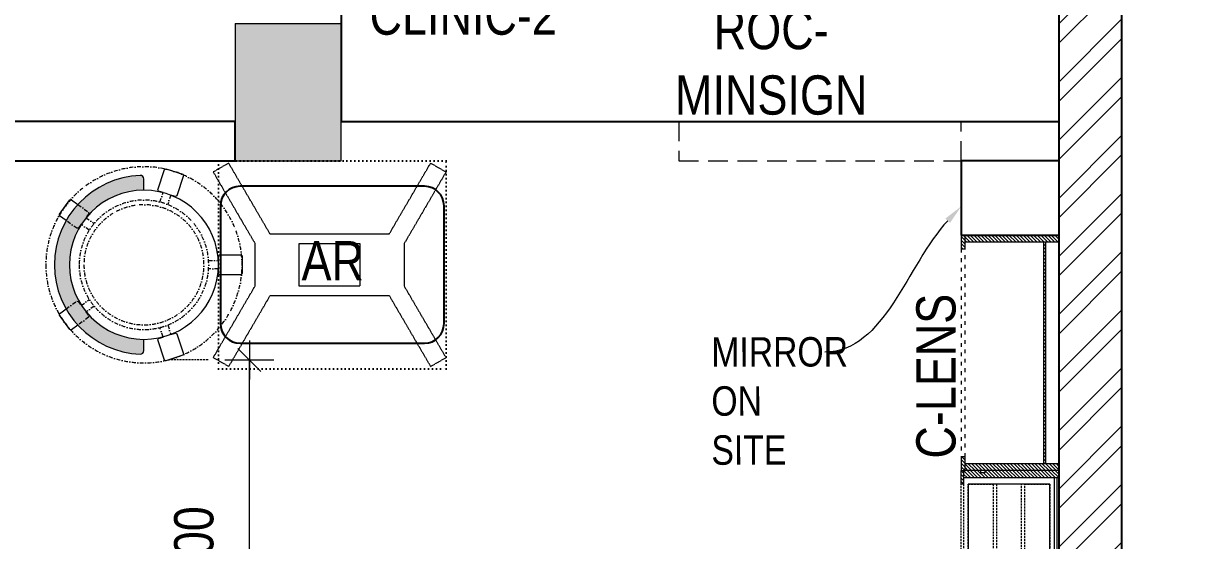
# Model space of a CAD drawing. Header units: millimetres. Extents: x 1639920 to 1645630, y 392778 to 410192.
# Drawn here: x 1642640 to 1645630, y 403865 to 405183 of the extents above; entities that cross this region are included whole.
import ezdxf
from ezdxf import colors
from ezdxf.entities.mleader import LeaderData, LeaderLine
from ezdxf.math import Vec2, Vec3

# ---------------------------------------------------------------- set-up
doc = ezdxf.new("R2010")
doc.units = ezdxf.units.MM
doc.header["$LTSCALE"] = 40
doc.header["$PDMODE"] = 3
for name, pattern in [('a_p6_plan_L18$0$HIDDEN', [0.375, 0.25, -0.125]), ('ACAD_ISO03W100', [30, 12, -18]), ('DASHDOT2', [0.5, 0.25, -0.125, 0, -0.125]), ('DOT', [0.25, 0, -0.25]), ('HIDDEN2', [0.1875, 0.125, -0.0625]), ('SK-103 Ground - Rome$0$LA-103A$0$HIDDEN2', [0.1875, 0.125, -0.0625])]:
    doc.linetypes.add(name, pattern=pattern)
for name, color, linetype, lineweight in [('A-COL', 243, 'Continuous', 9), ('column hatch', 5, 'Continuous', 0), ('HATCH', 9, 'Continuous', 9), ('HIDDEN LINE', 177, 'Continuous', 0), ('LENS-CURTAIN', 5, 'a_p6_plan_L18$0$HIDDEN', 9), ('LENS-DIM', 252, 'Continuous', 5), ('LENS-PARTITION', 21, 'Continuous', 25), ('LENS-TEXT', 31, 'Continuous', 5), ('LK-EQPMT', 3, 'Continuous', 18), ('LK-FF&E FLOOR', 1, 'Continuous', 9), ('LK-FF&E WALL', 1, 'Continuous', 9), ('LN-ELEVATION-1', 81, 'Continuous', 13), ('LN-ELEVATION-2', 103, 'Continuous', 20), ('LN-ELEVATION-3', 125, 'a_p6_plan_L18$0$HIDDEN', 18), ('LN-ELEVATION-4', 145, 'Continuous', 13), ('LN-HATCH', 251, 'Continuous', 0), ('PLANO-TXT', 252, 'Continuous', 5)]:
    doc.layers.add(name, color=color, linetype=linetype, lineweight=lineweight)
doc.layers.add('A-WALL', color=1, linetype='Continuous')
doc.styles.add('LK TXT', font='Gill Sans MT Condensed Regular.ttf')
doc.styles.get("Standard").update_dxf_attribs({"font": 'Gill Sans MT Condensed Regular.ttf', "height": 100})
doc.dimstyles.new('LK-MM 200', dxfattribs={"dimscale": 2000, "dimtxt": 0.05, "dimasz": 0.00025, "dimexe": 0.1, "dimexo": 0.0625, "dimgap": 0.045, "dimtad": 1, "dimdec": 0, "dimzin": 0, "dimdsep": 46, "dimtxsty": 'Standard', "dimblk": 'DMLL', "dimblk1": 'DMLL', "dimblk2": 'DMLL', "dimcen": 0.09, "dimclrd": 251, "dimclre": 250, "dimclrt": 256, "dimadec": 0, "dimazin": 0, "dimtfac": 1, "dimtdec": 0, "dimtofl": 0, "dimtmove": 2, "dimatfit": 3, "dimldrblk": 'OPEN90', "dimfxl": 1, "dimtolj": 1, "dimtzin": 0, "dimlwd": 5, "dimlwe": 0, "dimarcsym": 0})
pattern_1 = [(45, (7858558.917008298, 3503823.203216763), (-4.490128060534575, 4.490128060534575), [])]
pattern_2 = [(45, (3990327.293469645, 1709214.691590092), (-4.490128060534575, 4.490128060534575), [])]

# ---------------------------------------------------------------- blocks, each defined once
blk = doc.blocks.new('A$Cac3a86fe')
at = {"layer": 'column hatch'}
h = blk.add_hatch(color=8, dxfattribs=at)
h.dxf.hatch_style = 1
h.paths.add_polyline_path([(3414, 1800.935758158565), (3064.000000953674, 1800.935758158565), (3064.000000953674, 1470.935758158564), (3414, 1470.935758158564)])
h.paths.add_polyline_path([(3370, -1417.064241856336), (3100.000000953675, -1417.064241856336), (3100.000000953675, -1767.064241841436), (3370, -1767.064241841436)])
h.paths.add_polyline_path([(150.0000009536743, -1415), (-160, -1415), (-160, -1822), (150.0000009536743, -1822)])
h.paths.add_polyline_path([(150.0000009536743, -4592), (-160, -4592), (-160, -5002), (150.0000009536743, -5002)])
h.paths.add_polyline_path([(3370, -4587.064241856335), (3100.000000953675, -4587.064241856335), (3100.000000953675, -4937.064241856337), (3370, -4937.064241856337)])
h.paths.add_polyline_path([(3370, -7777.064241856336), (3100.000000953675, -7777.064241856336), (3100.000000953675, -8127.064241841436), (3370, -8127.064241841436)])
h.paths.add_polyline_path([(150.0000009536743, -7772), (-160, -7772), (-160, -8182), (150.0000009536743, -8182)])
h.paths.add_polyline_path([(150.0000009536743, -11042), (-160, -11042), (-160, -11452), (150.0000009536743, -11452)])
h.paths.add_polyline_path([(3370, -10947.06424185633), (3100.000000953675, -10947.06424185633), (3100.000000953675, -11287.06424184143), (3370, -11287.06424184143)])
h.paths.add_polyline_path([(5550, -10826.47548809647), (5200.000000953673, -10826.47548809647), (5200.000000953673, -11166.47548809647), (5550, -11166.47548809647)])
at = {"layer": 'LN-HATCH'}
h = blk.add_hatch(dxfattribs=at)
h.set_pattern_fill('ANSI32', color=256, scale=11, angle=180)
h.set_pattern_definition([(225, (-5459273.487505155, -45952.8451318189), (74.08711299882052, -74.08711299882054), []), (225, (-5459322.878935154, -45952.8451318189), (74.08711299882052, -74.08711299882054), [])])
h.paths.add_polyline_path([(110.0000009536743, 3415), (5200.000000953673, 3381.524511903525), (5200.000000953673, 2768.056165769696), (5360.000000953673, 2768.056165769696), (5360.000000953673, 3531.810920476914), (-160, 3592.235328018666), (-160, -1415), (0, -1415), (0, 1415), (110.0000009536743, 1415)])
h.paths.add_polyline_path([(5360.000000953673, 2468.056165769696), (5200.000000953673, 2468.056165769696), (5200.000000953673, 1630.935758143663), (3414, 1630.935758143663), (3414, 1470.935758158564), (5200.000000953673, 1470.935758158564), (5200.000000953673, -10826.47548809647), (5360.000000953673, -10826.47548809647)])
h.paths.add_polyline_path([(3218.000000953674, 2612.468982800841), (3064.000000953674, 2612.468982800841), (3064.000000953674, 1800.935758158565), (3218.000000953674, 1800.935758158565)], flags=17)
h.paths.add_polyline_path([(0, -1822), (-160, -1822), (-160, -4592), (0, -4592)])
h.paths.add_polyline_path([(0, -5002), (-160, -5002), (-160, -7772), (0, -7772)])
h.paths.add_polyline_path([(0, -8182), (-160, -8182), (-160, -11042), (0, -11042), (0, -10962)])
h.paths.add_polyline_path([(0, -11452), (-160, -11452), (-160, -13042), (-160, -13822), (0, -13813.99931316078), (0, -13042)])
at = {"layer": 'A-COL'}
for p, q in [((3100.000000953675, -1417.064241856336), (3100.000000953675, -1767.064241841436)), ((3100.000000953675, -1417.064241856336), (3370, -1417.064241856336)), ((3370, -1767.064241841436), (3370, -1417.064241856336)), ((3100.000000953675, -1767.064241841436), (3370, -1767.064241841436))]:
    blk.add_line(p, q, dxfattribs=at)
at = {"layer": 'A-WALL'}
for p, q in [((5360.000000953673, -10826.47548809647), (5360.000000953673, 3531.810920476914)), ((5200.000000953673, -10826.47548809647), (5200.000000953673, 1470.935758158564))]:
    blk.add_line(p, q, dxfattribs=at)
blk = doc.blocks.new('VC 1010')
at = {"layer": 'LN-HATCH', "ltscale": 0.5}
h = blk.add_hatch(dxfattribs=at)
h.set_pattern_fill('ANSI31', color=256, scale=2)
h.set_pattern_definition([(45, (3761554.586240421, 1795022.935917533), (-4.490128060534575, 4.490128060534575), [])])
h.paths.add_polyline_path([(-505.166666666977, 24), (-505.166666666977, -166), (-499.1666666669771, -166), (-499.1666666669771, -176), (-505.166666666977, -176), (-505.166666666977, -220), (-487.1666666669772, -220), (-487.1666666669772, 24)])
h = blk.add_hatch(dxfattribs=at)
h.set_pattern_fill('ANSI31', color=256, scale=2)
h.set_pattern_definition(pattern_1)
h.paths.add_polyline_path([(504.8333333330228, 24), (504.8333333330228, -166), (498.8333333330228, -166), (498.8333333330228, -176), (504.8333333330228, -176), (504.8333333330228, -220), (486.8333333330228, -220), (486.8333333330228, 24)])
h = blk.add_hatch(dxfattribs=at)
h.set_pattern_fill('ANSI31', color=256, scale=2)
h.set_pattern_definition([(45, (7858741.917008297, 3503823.203216763), (-4.490128060534575, 4.490128060534575), [])])
h.paths.add_polyline_path([(-470.1666666669772, -220), (-470.1666666669772, -226), (-505.166666666977, -226), (-505.166666666977, -220)])
h = blk.add_hatch(dxfattribs=at)
h.set_pattern_fill('ANSI31', color=256, scale=2)
h.set_pattern_definition(pattern_1)
h.paths.add_polyline_path([(476.8333333330228, -220), (476.8333333330228, -226), (511.8333333330228, -226), (511.8333333330228, -220)])
at = {"layer": 'LN-ELEVATION-1', "ltscale": 0.5}
for points in [[(-505.166666666977, 24), (-505.166666666977, -166), (-499.1666666669771, -166), (-499.1666666669771, -176), (-505.166666666977, -176), (-505.166666666977, -220), (-487.1666666669772, -220), (-487.1666666669772, 24)], [(486.8333333330228, 12), (-487.1666666669772, 12), (-487.1666666669772, 18), (486.8333333330228, 18)], [(504.8333333330228, 24), (504.8333333330228, -166), (498.8333333330228, -166), (498.8333333330228, -176), (504.8333333330228, -176), (504.8333333330228, -220), (486.8333333330228, -220), (486.8333333330228, 24)], [(-470.1666666669772, -220), (-470.1666666669772, -226), (-505.166666666977, -226), (-505.166666666977, -220)], [(469.8333333330228, -220), (469.8333333330228, -226), (504.8333333330228, -226), (504.8333333330228, -220)]]:
    blk.add_lwpolyline(points, close=True, dxfattribs=at)
at = {"layer": 'LN-ELEVATION-2', "ltscale": 0.5}
blk.add_lwpolyline([(470.1666666674428, 0), (-470.1666666674428, 0), (-470.1666666674428, -208), (470.1666666674428, -208)], close=True, dxfattribs=at)
at = {"layer": 'LN-ELEVATION-3', "ltscale": 0.5}
for p, q in [((-487.1666666669772, 24), (486.8333333330228, 24)), ((-470.1666666669772, -220), (469.8333333330228, -220)), ((469.8333333330228, -226), (-470.1666666669772, -226))]:
    blk.add_line(p, q, dxfattribs=at)
for points in [[(-470.1666666674428, 0), (-288.5000000004657, 0), (-288.5000000004657, -64), (-470.1666666674428, -64)], [(-280.5000000004657, 0), (-98.83333333348855, 0), (-98.83333333348855, -64), (-280.5000000004657, -64)], [(-90.83333333348855, 0), (90.83333333348855, 0), (90.83333333348855, -64), (-90.83333333348855, -64)], [(98.83333333348855, 0), (280.5000000004657, 0), (280.5000000004657, -64), (98.83333333348855, -64)], [(288.5000000004657, 0), (470.1666666674428, 0), (470.1666666674428, -64), (288.5000000004657, -64)], [(-470.1666666674428, -136), (-288.5000000004657, -136), (-288.5000000004657, -72), (-470.1666666674428, -72)], [(-280.5000000004657, -72), (-98.83333333348855, -72), (-98.83333333348855, -136), (-280.5000000004657, -136)], [(-90.83333333348855, -72), (90.83333333348855, -72), (90.83333333348855, -136), (-90.83333333348855, -136)], [(98.83333333348855, -72), (280.5000000004657, -72), (280.5000000004657, -136), (98.83333333348855, -136)], [(288.5000000004657, -72), (470.1666666674428, -72), (470.1666666674428, -136), (288.5000000004657, -136)], [(-470.1666666674428, -144), (-288.5000000004657, -144), (-288.5000000004657, -208), (-470.1666666674428, -208)], [(-280.5000000004657, -144), (-98.83333333348855, -144), (-98.83333333348855, -208), (-280.5000000004657, -208)], [(-90.83333333348855, -144), (90.83333333348855, -144), (90.83333333348855, -208), (-90.83333333348855, -208)], [(98.83333333348855, -144), (280.5000000004657, -144), (280.5000000004657, -208), (98.83333333348855, -208)], [(288.5000000004657, -144), (470.1666666674428, -144), (470.1666666674428, -208), (288.5000000004657, -208)]]:
    blk.add_lwpolyline(points, close=True, dxfattribs=at)
blk = doc.blocks.new('CLENS 600')
at = {"layer": 'LN-HATCH', "ltscale": 0.5}
h = blk.add_hatch(dxfattribs=at)
h.set_pattern_fill('ANSI31', color=256, scale=2)
h.set_pattern_definition(pattern_2)
h.paths.add_polyline_path([(-600, 0), (-582, 0), (-582, -240), (-600, -240)])
h = blk.add_hatch(dxfattribs=at)
h.set_pattern_fill('ANSI31', color=256, scale=2)
h.set_pattern_definition([(45, (3975657.572909575, 1709214.691590092), (-4.490128060534575, 4.490128060534575), [])])
h.paths.add_polyline_path([(-18, 0), (0, 0), (0, -240), (-18, -240)])
h = blk.add_hatch(dxfattribs=at)
h.set_pattern_fill('ANSI31', color=256, scale=2)
h.set_pattern_definition([(45, (3990252.293469645, 1709214.691590092), (-4.490128060534575, 4.490128060534575), [])])
h.paths.add_polyline_path([(-582, -40), (-18, -40), (-18, -34), (-582, -34)])
h = blk.add_hatch(dxfattribs=at)
h.set_pattern_fill('ANSI31', color=256, scale=2)
h.set_pattern_definition(pattern_2)
h.paths.add_polyline_path([(-600, -250), (-565, -250), (-565, -240), (-600, -240)])
h = blk.add_hatch(dxfattribs=at)
h.set_pattern_fill('ANSI31', color=256, scale=2)
h.set_pattern_definition([(45, (3990177.293469646, 1709214.691590092), (-4.490128060534575, 4.490128060534575), [])])
h.paths.add_polyline_path([(-35, -250), (0, -250), (0, -240), (-35, -240)])
at = {"layer": 'HIDDEN LINE', "linetype": 'ACAD_ISO03W100', "ltscale": 0.02}
for p, q in [((-35, -240), (-565, -240)), ((-565, -250), (-35, -250))]:
    blk.add_line(p, q, dxfattribs=at)
at = {"layer": 'LN-ELEVATION-1', "ltscale": 0.5}
for points in [[(-600, 0), (-582, 0), (-582, -240), (-600, -240)], [(-18, 0), (0, 0), (0, -240), (-18, -240)], [(-582, -40), (-18, -40), (-18, -34), (-582, -34)], [(-600, -250), (-565, -250), (-565, -240), (-600, -240)], [(-35, -250), (0, -250), (0, -240), (-35, -240)]]:
    blk.add_lwpolyline(points, close=True, dxfattribs=at)
at = {"layer": 'LN-ELEVATION-4'}
blk.add_line((-18, 0), (-582, 0), dxfattribs=at)
blk = doc.blocks.new('AR')
at = {"layer": 'LN-ELEVATION-2', "linetype": 'DOT', "lineweight": 25, "transparency": 33554493}
blk.add_lwpolyline([(0, 13.41378593863919), (530, 13.41378593863919), (530, 593.4137859386392), (0, 593.4137859386392)], close=True, dxfattribs=at)
at = {"layer": 'LN-ELEVATION-2', "lineweight": 25}
blk.add_lwpolyline([(465, 68.22063546301797), (465, 538.2206354630179, 0.4142135623730951), (415, 588.2206354630179), (115, 588.2206354630179, 0.4142135623730951), (65, 538.2206354630179), (65, 68.22063546301797, 0.4142135623730951), (115, 18.22063546301797), (415, 18.22063546301797, 0.4142135623730951)], format="xyb", close=True, dxfattribs=at)
at = {"layer": 'LN-ELEVATION-4', "linetype": 'HIDDEN2', "ltscale": 0.25, "transparency": 33554664}
for points in [[(185.8456009030342, 448.8780772723258), (5.888936847448348, 554.0078910568263), (28.48512306064368, 593.350836840691), (211.0874861851335, 486.6754184374586)], [(344.154399111867, 448.8780772762837), (524.1110631600021, 554.0078910947777), (501.5148769393563, 593.3508368753828), (318.9125138223171, 486.6754184374586)], [(211.0874861851335, 486.6754184376913), (318.9125138223171, 486.6754184376913)], [(185.8456009030342, 144.472759603057), (185.8456009030342, 448.8780772723258)], [(344.154399111867, 448.8780772762837), (344.154399111867, 144.4727595990989)], [(185.8456009030342, 144.472759603057), (5.888936847448348, 39.34294581855647), (28.48512306064368, 3.46917659e-08), (211.0874861851335, 106.6754184379242)], [(344.154399111867, 144.4727595990989), (524.1110631600021, 39.34294578060508), (501.5148769393563, 0), (318.9125138223171, 106.6754184379242)], [(318.9125138223171, 106.6754184376914), (211.0874861851335, 106.6754184376914)]]:
    blk.add_lwpolyline(points, dxfattribs=at)
blk.add_lwpolyline([(210.8456009030342, 373.9866790841333), (319.154399111867, 373.9866790841333), (319.154399111867, 219.3641577917151), (210.8456009030342, 219.3641577917151)], close=True, dxfattribs=at)
blk = doc.blocks.new('DOCTOR STOOL')
at = {"layer": 'HATCH'}
h = blk.add_hatch(dxfattribs=at)
h.set_pattern_fill('ANSI36', color=250)
h.set_pattern_definition([(45, (-689.3997257252789, -1.6298145e-09), (1.683798022700465, 6.173926083235043), [7.9375, -1.587499999999999, 0, -1.587499999999999])])
edge = h.paths.add_edge_path()
edge.add_line((227.9999999995508, 37.80991745903158), (227.9999999995508, 9.119999995687976))
edge.add_arc((218.8799999996107, 9.119999995749478), 9.119999999940092, 267.6119845363388, 359.9999999996136, ccw=False)
edge.add_arc((227.9999999996448, 227.809917461127), 228.000000002257, 92.3880154632688, 267.61198453673126, ccw=False)
edge.add_arc((218.8799999994991, 446.4998349263882), 9.120000000051716, -3.4498270906624384e-10, 92.3880154629299, ccw=False)
edge.add_line((227.9999999995508, 446.4998349263331), (227.9999999995508, 417.8099174629896))
edge.add_arc((227.9999999995508, 227.8099174610106), 190.000000001979, 90, 270)
at = {"layer": 'LN-ELEVATION-1', "color": 1, "ltscale": 100}
for p, q in [((280.216825267778, 470.8199351556545), (263.2765658827273, 419.2080985742269)), ((283.7804025793014, 472.6222848009841), (280.216825267778, 470.8199351556545)), ((326.7280946081726, 458.5258082725714), (283.7804025793014, 472.6222848009841)), ((311.5704969359354, 403.3893210494851), (328.5107563209863, 455.0011576309128)), ((328.5107563209863, 455.0011576309128), (326.7280946081726, 458.5258082725714)), ((263.2765658827273, 419.2080985742269), (264.9623320118756, 415.8750283533983)), ((39.08480768888887, 393.0010463140122), (12.40669512363752, 356.5114147582037)), ((39.08480768888882, 393.0010463140122), (12.40669512363746, 356.5114147582038)), ((42.98782241378307, 393.6072814048264), (39.08480768888887, 393.0010463140122)), ((42.98782241378307, 393.6072814048264), (39.08480768888882, 393.0010463140122)), ((59.57058497173765, 381.4833769612495), (42.98782241378307, 393.6072814048264)), ((264.9623320118756, 415.8750283533983), (277.1938885417335, 411.860334166498)), ((296.5654050509577, 405.5021315508961), (308.1985000452432, 401.6838669878201)), ((308.1985000452432, 401.6838669878201), (311.5704969359354, 403.3893210494851)), ((12.40669512363752, 356.5114147582037), (13.0196255484409, 352.5652946645453)), ((12.40669512363746, 356.5114147582038), (13.0196255484409, 352.5652946645454)), ((13.0196255484409, 352.5652946645454), (29.7154459787677, 340.3587319282719)), ((420.8553691428768, 253.2346719447014), (418.2142363802958, 250.5935391821201)), ((418.2142363802958, 250.5935391821201), (418.2142363802958, 237.7199715119894)), ((475.1762128710516, 253.2346719447014), (420.8553691428768, 253.2346719447014)), ((478, 250.4108848157539), (475.1762128710516, 253.2346719447014)), ((478, 205.2089501102255), (478, 250.4108848157539)), ((418.2142363802958, 217.3316809419539), (418.2142363802958, 205.0879869152431)), ((418.2142363802958, 205.0879869152431), (420.8862147285707, 202.4160085669703)), ((420.8862147285707, 202.4160085669703), (475.2070584567457, 202.4160085669703)), ((475.2070584567457, 202.4160085669703), (478, 205.2089501102255)), ((13.14542959810012, 103.0870834562575), (12.51589555233795, 99.18775892330295)), ((12.51589555233795, 99.18775892330295), (38.97560726018833, 62.53944985644)), ((29.80030336598447, 115.1117353337796), (13.14542959810012, 103.0870834562575)), ((38.97560726018833, 62.53944985644), (42.91799640697923, 61.90296316019987)), ((42.91799640697923, 61.90296316019987), (59.68641968664888, 74.00959664677595)), ((265.1695928365815, 39.88396831355146), (263.4540770094588, 36.51707923991359)), ((263.4540770094588, 36.51707923991359), (280.2401389396941, -15.14511378569341)), ((276.814037965594, 43.66747740659263), (265.1695928365815, 39.88396831355146)), ((308.4479453730848, 53.94595568517189), (296.2044548037813, 49.96780495439072)), ((311.7759667420094, 52.25024394459229), (308.4479453730848, 53.94595568517189)), ((328.5620286722446, 0.5880509189853456), (311.7759667420094, 52.25024394459229)), ((326.7490456010059, -2.970128374224428), (328.5620286722446, 0.5880509189853456)), ((280.2401389396941, -15.14511378569341), (283.7594505281909, -16.93829277038793)), ((283.7594505281909, -16.93829277038793), (326.7490456010059, -2.970128374224428))]:
    blk.add_line(p, q, dxfattribs=at)
at = {"layer": 'LN-ELEVATION-1', "linetype": 'DASHDOT2'}
for p, q in [((277.1938885417335, 411.860334166498), (268.7900486169635, 387.6885337123986)), ((289.0238237874953, 381.1105793348574), (296.5654050509577, 405.5021315508961)), ((86.83876787340999, 361.5472027143797), (59.57058497173759, 381.4833769612495)), ((87.41874672779522, 357.8132288103797), (86.83876787340999, 361.5472027143797)), ((29.71544597876769, 340.3587319282719), (56.87057100806764, 320.505215974099)), ((60.56143954330456, 321.078499494494), (68.15939944607226, 331.4707923056775)), ((68.15939944607226, 331.4707923056775), (88.55121842376921, 316.0087684583668)), ((80.19253728373064, 347.929406650394), (87.41874672779522, 357.8132288103797)), ((101.0598051864781, 333.2195324926688), (80.19253728373064, 347.929406650394)), ((56.87057100806764, 320.505215974099), (60.56143954330456, 321.078499494494)), ((392.6382343793381, 216.8896711079804), (418.2142363802958, 217.3316809419539)), ((418.2142363802958, 237.7199715119894), (392.674698740354, 238.1657657997326)), ((57.18706371601854, 134.8847017249933), (29.80030336598445, 115.1117353337796)), ((60.91750725147699, 134.282433000881), (57.18706371601854, 134.8847017249933)), ((68.08455919950495, 124.3556304041746), (60.91750725147699, 134.282433000881)), ((88.52282127921524, 139.6559804205055), (68.08455919950495, 124.3556304041746)), ((80.019187533744, 107.8254447158111), (101.0258646791657, 122.4411888974116)), ((59.68641968664886, 74.00959664677595), (86.95963052489695, 93.7005814289354)), ((87.55494659853252, 97.38796035055849), (80.019187533744, 107.8254447158111)), ((86.95963052489695, 93.7005814289354), (87.55494659853252, 97.38796035055849)), ((268.4902438431725, 67.85511086587476), (276.814037965594, 43.66747740659263)), ((296.2044548037813, 49.96780495439072), (288.7362802880323, 74.39510638930753))]:
    blk.add_line(p, q, dxfattribs=at)
at = {"layer": 'LN-ELEVATION-1', "color": 1, "ltscale": 100}
blk.add_lwpolyline([(228, 37.80991746066138), (228, 9.11999999731779, -0.4264743413925903), (218.5, 0.0079201031476259, -0.959166304662544), (218.5, 455.611914822366, -0.4264743413925903), (228, 446.4998349279631), (228, 417.8099174646193)], format="xyb", dxfattribs=at)
at = {"layer": 'LN-ELEVATION-1', "linetype": 'DASHDOT2'}
for radius in [250, 165, 153]:
    blk.add_circle((228, 227.8099174629897), radius, dxfattribs=at)
at = {"layer": 'LN-ELEVATION-1', "color": 1, "ltscale": 100}
blk.add_circle((228, 227.8099174629897), 190, dxfattribs=at)
blk = doc.blocks.new('DMLL')
at = {"layer": 'LENS-DIM', "color": 1}
for p, q in [((-9.095e-13, 125), (-9.095e-13, -125)), ((99.99999999999909, 0), (-99.99999999999909, 0)), ((58.42116226163034, 58.42116226163262), (-58.42116226163398, -58.4211622616324))]:
    blk.add_line(p, q, dxfattribs=at)
blk = doc.blocks.new('*D47')
at = {"color": 250, "linetype": 'SK-103 Ground - Rome$0$LA-103A$0$HIDDEN2', "lineweight": 0, "transparency": 16777216}
for p, q in [((1643110.612015723, 404325.5485855037), (1643015.929636832, 404325.5485855037)), ((1643115.106300149, 403325.1568763563), (1643015.929636832, 403325.1568763563))]:
    blk.add_line(p, q, dxfattribs=at)
at = {"color": 251, "lineweight": 5, "transparency": 16777216}
blk.add_line((1643215.929636833, 403325.6568763562), (1643215.929636833, 404325.0485855036), dxfattribs=at)
at = {"layer": 'Defpoints', "color": 0, "transparency": 16777216}
for p in [(1643215.929636833, 404325.5485855037), (1643235.612015723, 404325.5485855037), (1643240.106300149, 403325.1568763563)]:
    blk.add_point(p, dxfattribs=at)
at = {"color": 251, "lineweight": 5, "transparency": 16777216, "xscale": 0.5, "yscale": 0.5, "zscale": 0.5}
for p, rotation in [((1643215.929636833, 404325.5485855037), 90), ((1643215.929636833, 403325.1568763563), 270)]:
    blk.add_blockref('DMLL', p, dxfattribs=dict(at, rotation=rotation))
at = {"transparency": 16777216, "insert": (1643074.803183344, 403825.3527309302), "char_height": 100, "attachment_point": 5, "rotation": 90}
blk.add_mtext('\\A1;1000', dxfattribs=at)
blk = doc.blocks.new('_Open90')
at = {"color": 0, "linetype": 'ByBlock', "lineweight": -2}
for p, q in [((0, 0), (-1, 0)), ((-0.5, 0.5), (0, 0)), ((0, 0), (-0.5, -0.5))]:
    blk.add_line(p, q, dxfattribs=at)

msp = doc.modelspace()

# ---------------------------------------------------------------- linework, layer by layer
at = {"layer": 'LENS-CURTAIN', "ltscale": 5}
msp.add_lwpolyline([(1644310.338936624, 404833.0695214829), (1645029.927689415, 404833.0695214829), (1645029.927689415, 404933.069521483), (1644310.338936624, 404933.069521483)], close=True, dxfattribs=at)
at = {"layer": 'LENS-PARTITION'}
for points in [[(1643449.927688461, 406471.069521483), (1643449.927688461, 404933.069521483), (1645279.927689415, 404933.069521483), (1645279.927689415, 406471.069521483)], [(1642490.33893567, 404833.0695214829), (1643179.927689415, 404833.0695214829), (1643179.927689415, 404933.069521483), (1642490.33893567, 404933.069521483)], [(1645029.927689415, 404643.6582752281), (1645279.927689415, 404643.6582752281), (1645279.927689415, 404833.0695214829), (1645029.927689415, 404833.0695214829)]]:
    msp.add_lwpolyline(points, close=True, dxfattribs=at)

# ---------------------------------------------------------------- block references
at = {"layer": 'LENS-DIM', "color": 3}
msp.add_blockref('A$Cac3a86fe', (1640079.927688462, 406600.1337633244), dxfattribs=at)
at = {"layer": 'LK-EQPMT', "rotation": 269.9999999999999}
msp.add_blockref('AR', (1643123.749683469, 404833.0695214829), dxfattribs=at)
at = {"layer": 'LK-FF&E FLOOR', "xscale": -1, "rotation": 180}
msp.add_blockref('DOCTOR STOOL', (1642719.163469408, 404795.8794389461), dxfattribs=at)
at = {"layer": 'LK-FF&E WALL', "rotation": 270}
for name, p in [('CLENS 600', (1645279.927689415, 404043.658275228)), ('VC 1010', (1645255.927689416, 403538.491608561))]:
    msp.add_blockref(name, p, dxfattribs=at)

# ---------------------------------------------------------------- texts
at = {"layer": 'LENS-TEXT', "color": 0, "linetype": 'Continuous', "ltscale": 3, "char_height": 100, "attachment_point": 5, "style": 'LK TXT'}
for s, width, gutter_width, insert in [('CLINIC COMPACT ROC- MINSIGN', 727.3265252045579, 0.9999999999999992, (1644545.852307631, 405250.0836307435)), ('AR', 237.4408088319178, 12.5, (1643428.341772928, 404578.4390161037))]:
    msp.add_mtext_dynamic_manual_height_columns(s, width=width, gutter_width=gutter_width, heights=[0], dxfattribs=dict(at, insert=insert))
at = {"layer": 'LENS-TEXT', "color": 0, "linetype": 'Continuous', "ltscale": 3, "insert": (1643760.772847081, 405203.7258459228), "char_height": 100, "width": 554.7260009974113, "attachment_point": 5, "style": 'LK TXT'}
msp.add_mtext('CLINIC-2', dxfattribs=at)
at = {"layer": 'PLANO-TXT', "linetype": 'Continuous', "ltscale": 3, "insert": (1644966.385611018, 404284.1741310325), "char_height": 100, "width": 254.125, "attachment_point": 5, "rotation": 89.99999999999983, "style": 'LK TXT'}
msp.add_mtext('C-LENS', dxfattribs=at)

# ---------------------------------------------------------------- dimensions: what is measured, and where the dimension line sits
dim = msp.add_linear_dim(base=(1643215.929636833, 404325.5485855037), p1=(1643240.106300149, 403325.1568763563), p2=(1643235.612015723, 404325.5485855037), angle=90, dimstyle='LK-MM 200')
dim.commit()
dim.dimension.update_dxf_attribs({"geometry": '*D47', "text_midpoint": (1643074.803183344, 403825.3527309302)})

# ---------------------------------------------------------------- leaders
at = {"layer": 'LENS-TEXT', "color": 0, "linetype": 'Continuous', "ltscale": 3}
ml = msp.add_multileader_mtext('Standard', dxfattribs=at)
ml.set_content('\\pxql,t3;{\\C0;MIRROR ON SITE}', color=1)
ml.set_leader_properties(color=256, linetype='ByLayer', lineweight=-1)
ml.build(insert=Vec2(0, 0))
ml.multileader.update_dxf_attribs({"leader_type": 2, "dogleg_length": 0.36, "arrow_head_size": 50})
ctx = ml.context
ctx.base_point, ctx.char_height, ctx.arrow_head_size, ctx.landing_gap_size, ctx.plane_origin, ctx.plane_x_axis, ctx.plane_y_axis = Vec3(1644432.865783506, 404345.5343612875), 75, 50, 0.09, Vec3(1640098.512712806, 402785.4635846877), Vec3(0.999999398272236, 0.0010970210418018), Vec3(-0.0010970210418018, 0.999999398272236)
ctx.text_align_type = 2
notes = []
notes.append((ctx, [(1, (1, 1, 0), (1644683.205778218, 404345.8089896946), (-0.9999993982722358, -0.0010970210418018), 0.3600000000000003, [(1, [(1645029.927689415, 404716.8494347469)], 0, [])])]))
ctx.mtext.insert, ctx.mtext.text_direction, ctx.mtext.rotation, ctx.mtext.width, ctx.mtext.alignment, ctx.mtext.flow_direction = Vec3(1644682.714102053, 404383.7990255008), Vec3(0.999999398272236, 0.0010970210418018), 0.0010970212618379, 289.5442082885826, 3, 5
for ctx, leaders in notes:
    for number, flags, end, landing, length, lines in leaders:
        leader = LeaderData()
        leader.index, (leader.has_last_leader_line, leader.has_dogleg_vector, leader.attachment_direction) = number, flags
        leader.last_leader_point, leader.dogleg_vector, leader.dogleg_length = Vec3(end), Vec3(landing), length
        for number, points, colour, breaks in lines:
            line = LeaderLine()
            line.index, line.vertices, line.color, line.breaks = number, Vec3.list(points), colors.encode_raw_color(colour), breaks
            leader.lines.append(line)
        ctx.leaders.append(leader)

doc.saveas('drawing.dxf')
